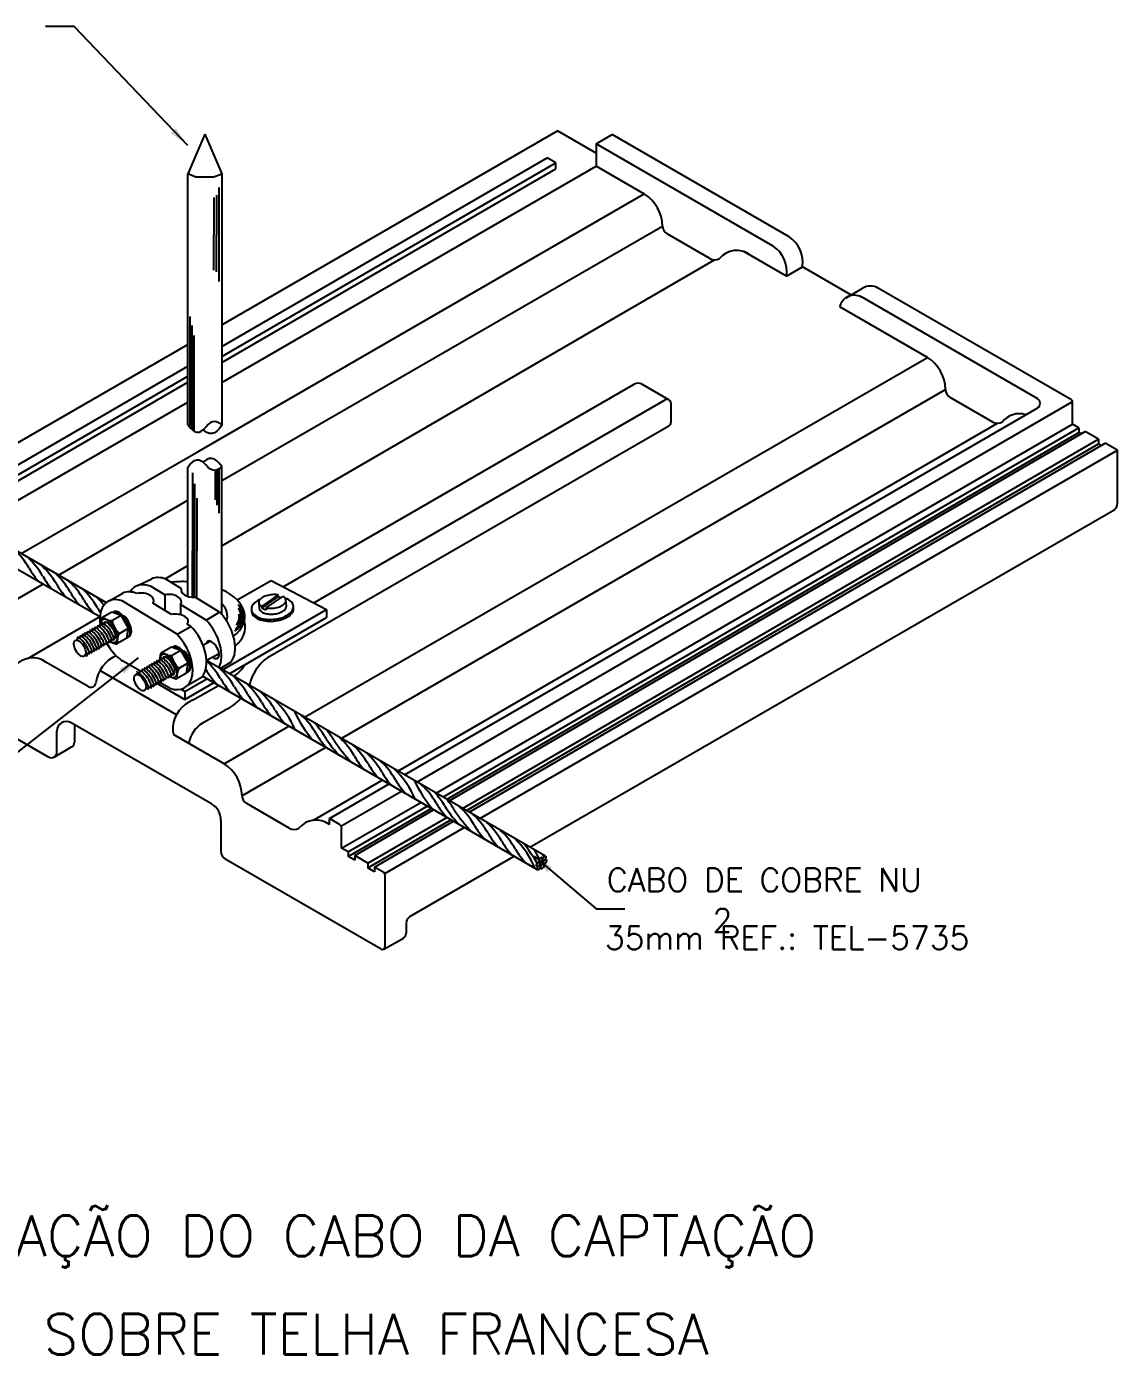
# Model space of a CAD drawing. Header units: millimetres. Extents: x -5921.7 to -5906.2, y -4667.6 to -4655.7.
# Drawn here: x -5915.68 to -5906.23, y -4667.61 to -4656.11 of the extents above; entities that cross this region are included whole.
import ezdxf
from ezdxf.enums import TextEntityAlignment as Align

# ---------------------------------------------------------------- set-up
doc = ezdxf.new("R2010")
doc.units = ezdxf.units.MM
doc.header["$LTSCALE"] = 10
doc.layers.add('Termotécnica', color=7, linetype='Continuous')
doc.styles.add('r140', font='romans.shx')
doc.styles.add('r80', font='romans.shx')

msp = doc.modelspace()

# ---------------------------------------------------------------- linework, layer by layer
at = {"layer": 'Termotécnica', "color": 2}
for p, q in [((-5915.263, -4656.115), (-5915.513, -4656.115)), ((-5914.279, -4657.144), (-5915.263, -4656.115)), ((-5914.133, -4657.045), (-5914.28, -4657.39)), ((-5914.133, -4657.045), (-5913.985, -4657.389)), ((-5913.985, -4658.695), (-5911.081, -4657.018)), ((-5910.744, -4657.212), (-5911.081, -4657.018)), ((-5913.985, -4658.884), (-5911.17, -4657.251)), ((-5913.985, -4658.971), (-5911.095, -4657.294)), ((-5913.985, -4659.194), (-5910.744, -4657.323)), ((-5911.095, -4657.294), (-5911.17, -4657.251)), ((-5911.095, -4657.345), (-5911.095, -4657.294)), ((-5910.326, -4657.565), (-5910.744, -4657.323)), ((-5914.28, -4659.558), (-5914.28, -4657.39)), ((-5914.211, -4657.417), (-5914.28, -4657.39)), ((-5914.063, -4657.417), (-5914.211, -4657.417)), ((-5914.063, -4657.417), (-5913.985, -4657.389)), ((-5913.986, -4657.389), (-5913.986, -4657.387)), ((-5913.985, -4657.389), (-5913.986, -4659.566)), ((-5913.985, -4659.022), (-5911.095, -4657.345)), ((-5914.184, -4659.789), (-5910.329, -4657.563)), ((-5913.98, -4660.041), (-5910.17, -4657.842)), ((-5909.761, -4658.123), (-5910.129, -4657.91)), ((-5909.098, -4658.274), (-5909.466, -4658.061)), ((-5913.985, -4660.609), (-5909.72, -4658.134)), ((-5907.877, -4658.978), (-5908.637, -4658.54)), ((-5916.133, -4659.935), (-5914.28, -4658.865)), ((-5913.269, -4662.091), (-5907.877, -4658.978)), ((-5916.221, -4660.267), (-5914.28, -4659.141)), ((-5916.168, -4660.15), (-5914.28, -4659.055)), ((-5916.221, -4660.318), (-5914.28, -4659.193)), ((-5912.951, -4662.275), (-5907.722, -4659.255)), ((-5916.109, -4660.42), (-5914.28, -4659.364)), ((-5907.312, -4659.537), (-5907.681, -4659.324)), ((-5912.461, -4662.558), (-5907.272, -4659.548)), ((-5912.073, -4662.782), (-5906.567, -4659.588)), ((-5912.017, -4662.814), (-5906.511, -4659.62)), ((-5906.567, -4659.588), (-5906.623, -4659.555)), ((-5906.567, -4659.588), (-5906.567, -4659.628)), ((-5906.396, -4659.686), (-5906.511, -4659.62)), ((-5911.902, -4662.88), (-5906.396, -4659.686)), ((-5911.845, -4662.913), (-5906.339, -4659.719)), ((-5906.545, -4659.64), (-5906.567, -4659.628)), ((-5906.396, -4659.686), (-5906.396, -4659.726)), ((-5906.374, -4659.739), (-5906.396, -4659.726)), ((-5906.233, -4659.781), (-5906.339, -4659.719)), ((-5915.721, -4660.676), (-5914.184, -4659.789)), ((-5911.752, -4662.967), (-5906.233, -4659.781)), ((-5906.233, -4660.243), (-5906.233, -4659.781)), ((-5914.28, -4661.044), (-5914.28, -4659.929)), ((-5913.985, -4661.203), (-5913.985, -4659.923)), ((-5915.4, -4660.861), (-5914.28, -4660.214)), ((-5911.319, -4663.217), (-5906.255, -4660.293)), ((-5914.984, -4661.101), (-5915.847, -4660.603)), ((-5915.041, -4661.224), (-5915.944, -4660.703)), ((-5914.477, -4660.894), (-5914.28, -4660.779)), ((-5916.259, -4661.357), (-5915.535, -4660.939)), ((-5913.852, -4661.077), (-5913.559, -4660.908)), ((-5913.559, -4660.908), (-5913.078, -4661.16)), ((-5913.666, -4661.099), (-5913.662, -4661.149)), ((-5913.639, -4661.133), (-5913.496, -4661.033)), ((-5913.638, -4661.147), (-5913.494, -4661.048)), ((-5913.601, -4661.146), (-5913.457, -4661.047)), ((-5913.494, -4661.048), (-5913.472, -4661.057)), ((-5913.426, -4661.13), (-5913.431, -4661.08)), ((-5915.665, -4661.583), (-5915.044, -4661.223)), ((-5915.023, -4661.229), (-5914.937, -4661.18)), ((-5914.937, -4661.18), (-5914.856, -4661.208)), ((-5914.936, -4661.255), (-5914.856, -4661.208)), ((-5914.792, -4661.321), (-5914.856, -4661.208)), ((-5914.837, -4661.218), (-5914.847, -4661.224)), ((-5914.837, -4661.218), (-5914.845, -4661.229)), ((-5914.837, -4661.222), (-5914.843, -4661.231)), ((-5914.826, -4661.216), (-5914.837, -4661.222)), ((-5913.98, -4661.681), (-5913.078, -4661.16)), ((-5913.921, -4661.715), (-5913.078, -4661.228)), ((-5913.639, -4661.133), (-5913.638, -4661.147)), ((-5913.638, -4661.147), (-5913.6, -4661.161)), ((-5913.601, -4661.146), (-5913.6, -4661.161)), ((-5913.599, -4661.145), (-5913.598, -4661.155)), ((-5913.078, -4661.16), (-5913.078, -4661.228)), ((-5915.13, -4661.343), (-5915.128, -4661.36)), ((-5915.109, -4661.33), (-5915.107, -4661.348)), ((-5915.088, -4661.318), (-5915.086, -4661.335)), ((-5915.065, -4661.305), (-5915.063, -4661.322)), ((-5915.044, -4661.293), (-5915.042, -4661.312)), ((-5915.039, -4661.29), (-5915.029, -4661.238)), ((-5915.023, -4661.28), (-5915.02, -4661.3)), ((-5915.001, -4661.27), (-5914.999, -4661.287)), ((-5915.001, -4661.27), (-5914.999, -4661.287)), ((-5914.871, -4661.366), (-5914.792, -4661.321)), ((-5914.808, -4661.405), (-5914.792, -4661.321)), ((-5915.239, -4661.403), (-5915.236, -4661.425)), ((-5915.215, -4661.391), (-5915.213, -4661.409)), ((-5915.194, -4661.379), (-5915.191, -4661.397)), ((-5915.173, -4661.367), (-5915.17, -4661.385)), ((-5915.152, -4661.355), (-5915.15, -4661.373)), ((-5914.988, -4661.462), (-5915.007, -4661.451)), ((-5914.965, -4661.449), (-5914.984, -4661.438)), ((-5914.943, -4661.437), (-5914.963, -4661.426)), ((-5914.961, -4661.435), (-5914.904, -4661.455)), ((-5914.922, -4661.425), (-5914.941, -4661.414)), ((-5914.911, -4661.407), (-5914.92, -4661.402)), ((-5914.911, -4661.407), (-5914.92, -4661.402)), ((-5914.893, -4661.454), (-5914.808, -4661.405)), ((-5914.15, -4661.468), (-5914.085, -4661.434)), ((-5915.155, -4661.564), (-5915.169, -4661.555)), ((-5915.137, -4661.547), (-5915.156, -4661.536)), ((-5915.114, -4661.536), (-5915.134, -4661.525)), ((-5915.093, -4661.524), (-5915.112, -4661.513)), ((-5915.072, -4661.512), (-5915.091, -4661.501)), ((-5915.051, -4661.499), (-5915.07, -4661.489)), ((-5915.03, -4661.487), (-5915.049, -4661.476)), ((-5915.008, -4661.475), (-5915.028, -4661.464)), ((-5914.523, -4661.592), (-5914.513, -4661.54)), ((-5914.507, -4661.531), (-5914.422, -4661.482)), ((-5914.486, -4661.572), (-5914.483, -4661.589)), ((-5914.422, -4661.482), (-5914.341, -4661.51)), ((-5914.42, -4661.557), (-5914.341, -4661.51)), ((-5914.276, -4661.622), (-5914.341, -4661.51)), ((-5914.321, -4661.52), (-5914.332, -4661.526)), ((-5914.321, -4661.52), (-5914.329, -4661.531)), ((-5914.321, -4661.524), (-5914.328, -4661.533)), ((-5914.311, -4661.518), (-5914.321, -4661.524)), ((-5914.118, -4661.599), (-5914.009, -4661.541)), ((-5915.487, -4662.436), (-5916.809, -4661.673)), ((-5914.71, -4661.577), (-5916.555, -4663.018)), ((-5915.141, -4661.826), (-5915.508, -4661.614)), ((-5914.678, -4661.681), (-5914.676, -4661.699)), ((-5914.657, -4661.669), (-5914.655, -4661.686)), ((-5914.636, -4661.657), (-5914.634, -4661.674)), ((-5914.615, -4661.645), (-5914.613, -4661.662)), ((-5914.593, -4661.632), (-5914.591, -4661.65)), ((-5914.573, -4661.62), (-5914.571, -4661.637)), ((-5914.55, -4661.607), (-5914.548, -4661.624)), ((-5914.528, -4661.595), (-5914.526, -4661.614)), ((-5914.507, -4661.582), (-5914.505, -4661.601)), ((-5914.355, -4661.668), (-5914.276, -4661.622)), ((-5914.292, -4661.707), (-5914.276, -4661.622)), ((-5911.184, -4663.295), (-5914.118, -4661.601)), ((-5914.723, -4661.706), (-5914.721, -4661.723)), ((-5914.699, -4661.693), (-5914.697, -4661.711)), ((-5914.556, -4661.814), (-5914.576, -4661.803)), ((-5914.536, -4661.801), (-5914.555, -4661.791)), ((-5914.554, -4661.794), (-5914.306, -4661.937)), ((-5914.514, -4661.789), (-5914.533, -4661.778)), ((-5914.493, -4661.777), (-5914.512, -4661.766)), ((-5914.472, -4661.764), (-5914.491, -4661.753)), ((-5914.449, -4661.751), (-5914.468, -4661.74)), ((-5914.428, -4661.739), (-5914.447, -4661.728)), ((-5914.445, -4661.737), (-5914.388, -4661.757)), ((-5914.406, -4661.727), (-5914.426, -4661.716)), ((-5914.395, -4661.709), (-5914.404, -4661.703)), ((-5914.377, -4661.756), (-5914.292, -4661.707)), ((-5914.306, -4661.869), (-5914.115, -4661.759)), ((-5914.306, -4661.937), (-5914.056, -4661.793)), ((-5911.252, -4663.412), (-5914.153, -4661.737)), ((-5914.622, -4661.85), (-5914.641, -4661.839)), ((-5914.599, -4661.838), (-5914.618, -4661.827)), ((-5914.577, -4661.826), (-5914.597, -4661.815)), ((-5914.306, -4661.869), (-5914.339, -4661.849)), ((-5914.306, -4661.869), (-5914.306, -4661.937)), ((-5914.075, -4662.841), (-5915.29, -4662.14)), ((-5915.413, -4662.393), (-5915.413, -4662.211)), ((-5915.261, -4662.156), (-5915.261, -4662.306)), ((-5913.966, -4662.494), (-5914.388, -4662.251)), ((-5913.966, -4662.494), (-5913.404, -4662.169)), ((-5915.438, -4662.436), (-5915.286, -4662.348)), ((-5913.811, -4662.771), (-5913.087, -4662.353)), ((-5913.192, -4662.982), (-5912.596, -4662.636)), ((-5913.401, -4663.052), (-5913.77, -4662.839)), ((-5912.892, -4663.256), (-5912.208, -4662.86)), ((-5912.835, -4663.289), (-5912.152, -4662.893)), ((-5913.993, -4662.983), (-5913.993, -4663.251)), ((-5912.721, -4663.355), (-5912.037, -4662.959)), ((-5912.664, -4663.388), (-5911.98, -4662.991)), ((-5912.575, -4663.443), (-5911.887, -4663.045)), ((-5912.892, -4663.256), (-5912.948, -4663.224)), ((-5912.892, -4663.256), (-5912.892, -4663.297)), ((-5912.835, -4663.329), (-5912.892, -4663.297)), ((-5912.835, -4663.289), (-5912.835, -4663.329)), ((-5912.721, -4663.355), (-5912.835, -4663.289)), ((-5912.357, -4663.817), (-5911.454, -4663.295)), ((-5911.281, -4663.293), (-5910.746, -4663.749)), ((-5912.606, -4664.099), (-5913.952, -4663.322)), ((-5912.721, -4663.355), (-5912.721, -4663.395)), ((-5912.664, -4663.428), (-5912.721, -4663.395)), ((-5912.583, -4663.435), (-5912.664, -4663.388)), ((-5912.664, -4663.388), (-5912.664, -4663.428)), ((-5912.572, -4664.08), (-5912.572, -4663.454)), ((-5910.746, -4663.749), (-5910.496, -4663.749)), ((-5912.39, -4663.873), (-5912.39, -4663.961)), ((-5912.583, -4664.099), (-5912.414, -4664.003))]:
    msp.add_line(p, q, dxfattribs=at)
at = {"layer": 'Termotécnica', "color": 3}
for p, q in [((-5910.744, -4657.13), (-5910.606, -4657.05)), ((-5909.074, -4657.934), (-5910.606, -4657.05)), ((-5910.744, -4657.13), (-5910.744, -4657.323)), ((-5909.213, -4658.014), (-5910.744, -4657.13)), ((-5909.098, -4658.274), (-5908.96, -4658.194)), ((-5908.539, -4658.437), (-5908.96, -4658.194)), ((-5908.581, -4658.461), (-5908.442, -4658.381)), ((-5906.923, -4659.336), (-5908.448, -4658.455)), ((-5906.629, -4659.346), (-5908.31, -4658.376)), ((-5913.453, -4660.964), (-5910.415, -4659.209)), ((-5910.115, -4659.345), (-5910.349, -4659.209)), ((-5913.19, -4661.101), (-5910.148, -4659.345)), ((-5912.296, -4662.653), (-5906.629, -4659.365)), ((-5910.098, -4659.373), (-5910.098, -4659.542)), ((-5906.623, -4659.556), (-5906.623, -4659.356)), ((-5912.403, -4662.591), (-5906.923, -4659.413)), ((-5913.589, -4661.576), (-5910.115, -4659.571)), ((-5912.129, -4662.749), (-5906.623, -4659.556)), ((-5914.715, -4660.952), (-5914.592, -4660.893)), ((-5914.48, -4661.032), (-5914.598, -4660.96)), ((-5914.337, -4660.977), (-5914.469, -4660.896)), ((-5914.337, -4660.977), (-5914.337, -4661)), ((-5914.961, -4661.085), (-5914.843, -4661.017)), ((-5914.373, -4661.374), (-5914.849, -4661.084)), ((-5914.422, -4661.202), (-5914.582, -4661.105)), ((-5914.48, -4661.032), (-5914.48, -4661.167)), ((-5914.122, -4661.251), (-5914.343, -4661.116)), ((-5914.343, -4661.116), (-5914.343, -4661.205)), ((-5914.004, -4661.183), (-5914.217, -4661.052)), ((-5914.122, -4661.251), (-5914.004, -4661.183)), ((-5915.043, -4661.311), (-5915.042, -4661.308)), ((-5914.373, -4661.374), (-5914.253, -4661.305)), ((-5914.253, -4661.305), (-5914.284, -4661.287)), ((-5914.378, -4662.071), (-5915.04, -4661.688)), ((-5914.695, -4661.691), (-5914.852, -4661.602)), ((-5914.527, -4661.613), (-5914.527, -4661.61)), ((-5914, -4661.669), (-5913.906, -4661.614)), ((-5914.436, -4661.84), (-5914.532, -4661.785)), ((-5914.277, -4661.81), (-5914.156, -4661.741)), ((-5914.238, -4661.945), (-5914.015, -4661.816)), ((-5914.154, -4662.142), (-5913.959, -4662.029)), ((-5914.41, -4662.171), (-5914.41, -4662.212)), ((-5913.054, -4662.969), (-5912.538, -4662.669)), ((-5912.954, -4663.034), (-5912.431, -4662.731)), ((-5912.948, -4663.224), (-5912.264, -4662.828)), ((-5913.054, -4663.02), (-5913.054, -4662.969)), ((-5912.97, -4663.018), (-5913.054, -4662.969)), ((-5912.948, -4663.224), (-5912.948, -4663.056))]:
    msp.add_line(p, q, dxfattribs=at)
at = {"layer": 'Termotécnica', "color": 1}
for p, q in [((-5914.008, -4657.914), (-5914.008, -4657.508)), ((-5914.054, -4657.594), (-5914.054, -4657.916)), ((-5914.031, -4657.574), (-5914.031, -4657.916)), ((-5914.054, -4658.222), (-5914.054, -4657.916)), ((-5914.031, -4658.236), (-5914.031, -4657.916)), ((-5914.008, -4658.32), (-5914.008, -4657.914)), ((-5914.263, -4658.623), (-5914.263, -4659.574)), ((-5914.244, -4658.703), (-5914.244, -4659.594)), ((-5914.224, -4659.608), (-5914.224, -4658.789)), ((-5912.039, -4662.802), (-5906.567, -4659.628)), ((-5911.867, -4662.9), (-5906.396, -4659.726)), ((-5914.043, -4659.956), (-5914.043, -4660.209)), ((-5914.025, -4660.257), (-5914.025, -4659.951)), ((-5914.007, -4660.325), (-5914.007, -4659.941)), ((-5914.239, -4659.977), (-5914.239, -4660.652)), ((-5914.221, -4660.071), (-5914.221, -4660.652)), ((-5914.202, -4660.197), (-5914.202, -4660.652)), ((-5914.239, -4661.053), (-5914.239, -4660.652)), ((-5914.221, -4661.052), (-5914.221, -4660.652)), ((-5914.202, -4661.061), (-5914.202, -4660.652)), ((-5912.892, -4663.297), (-5912.174, -4662.88)), ((-5912.721, -4663.395), (-5912.002, -4662.979))]:
    msp.add_line(p, q, dxfattribs=at)
at = {"layer": 'Termotécnica', "color": 2}
for points in [[(-5914.28, -4659.559), (-5914.26, -4659.586), (-5914.24, -4659.606), (-5914.221, -4659.619), (-5914.201, -4659.625), (-5914.182, -4659.625), (-5914.163, -4659.617), (-5914.144, -4659.603), (-5914.125, -4659.582)], [(-5913.986, -4659.566), (-5914.007, -4659.595), (-5914.029, -4659.616), (-5914.05, -4659.63), (-5914.072, -4659.637), (-5914.093, -4659.636), (-5914.114, -4659.628), (-5914.135, -4659.612), (-5914.143, -4659.602)], [(-5913.986, -4659.566), (-5913.998, -4659.554), (-5914.019, -4659.54), (-5914.041, -4659.533), (-5914.062, -4659.534), (-5914.083, -4659.542), (-5914.104, -4659.558), (-5914.125, -4659.582)], [(-5913.986, -4659.923), (-5914.007, -4659.894), (-5914.029, -4659.872), (-5914.05, -4659.858), (-5914.072, -4659.852), (-5914.093, -4659.853), (-5914.114, -4659.861), (-5914.135, -4659.877), (-5914.143, -4659.886)], [(-5914.28, -4659.929), (-5914.26, -4659.903), (-5914.24, -4659.883), (-5914.221, -4659.87), (-5914.201, -4659.864), (-5914.182, -4659.864), (-5914.163, -4659.872), (-5914.144, -4659.886), (-5914.125, -4659.907)], [(-5913.986, -4659.923), (-5913.998, -4659.935), (-5914.019, -4659.949), (-5914.041, -4659.956), (-5914.062, -4659.955), (-5914.083, -4659.946), (-5914.104, -4659.93), (-5914.125, -4659.907)]]:
    msp.add_lwpolyline(points, dxfattribs=at)
for points in [[(-5913.656, -4661.073, 0.16143), (-5913.72, -4661.125, 0.163967), (-5913.729, -4661.16, 0.163967), (-5913.714, -4661.194, 0.105865), (-5913.67, -4661.226, 0.069333), (-5913.613, -4661.242, 0.055541), (-5913.539, -4661.244, 0.055541), (-5913.466, -4661.23, 0.069333), (-5913.413, -4661.205, 0.105865), (-5913.374, -4661.165, 0.163967), (-5913.366, -4661.13, 0.163967)], [(-5913.496, -4661.033, 0.016409), (-5913.505, -4661.032, 0.051099), (-5913.553, -4661.031, 0.051099), (-5913.6, -4661.04, 0.064948), (-5913.635, -4661.055, 0.104203), (-5913.66, -4661.079, 0.174705), (-5913.666, -4661.099, 0.174705), (-5913.657, -4661.119, 0.06738), (-5913.639, -4661.133, 0.064948)], [(-5913.601, -4661.146, 0.016409), (-5913.591, -4661.147, 0.051099), (-5913.543, -4661.148, 0.051099), (-5913.496, -4661.14, 0.064948), (-5913.462, -4661.124, 0.104203), (-5913.436, -4661.1, 0.492299), (-5913.457, -4661.047, 0.174705)], [(-5913.366, -4661.13, 0.163967), (-5913.38, -4661.097, 0.134419), (-5913.438, -4661.06)], [(-5913.727, -4661.177, 0.163967), (-5913.713, -4661.21, 0.105865), (-5913.668, -4661.242, 0.069333), (-5913.611, -4661.258, 0.055541), (-5913.538, -4661.261, 0.055541), (-5913.465, -4661.246, 0.069333), (-5913.412, -4661.221, 0.105865), (-5913.373, -4661.182, 0.163967), (-5913.364, -4661.147, 0.163967)], [(-5913.662, -4661.149, 0.174705), (-5913.653, -4661.169, 0.104203), (-5913.624, -4661.188, 0.064948), (-5913.587, -4661.198, 0.051099), (-5913.539, -4661.199, 0.051099), (-5913.492, -4661.19, 0.064948), (-5913.457, -4661.174, 0.104203), (-5913.432, -4661.151, 0.174705), (-5913.426, -4661.13, 0.174705)]]:
    msp.add_lwpolyline(points, format="xyb", dxfattribs=at)
for centre, radius, start, end in [((-5910.511, -4657.851), 0.341, 1.5588, 57.0767), ((-5910.088, -4657.839), 0.082, 181.5588, 240), ((-5909.72, -4658.052), 0.082, 240, 301.4121), ((-5909.53, -4658.242), 0.19, 52.496, 140.9325), ((-5908.062, -4659.264), 0.341, 1.5588, 57.0767), ((-5907.64, -4659.253), 0.082, 181.5588, 240), ((-5907.081, -4659.655), 0.19, 73.7462, 140.9325), ((-5907.271, -4659.466), 0.082, 240, 301.4121), ((-5906.298, -4660.243), 0.0656, 300, 360), ((-5915.016, -4661.241), 0.013, 120, 169.1154), ((-5914.946, -4661.155), 0.1, 225.499, 276.1892), ((-5914.764, -4661.23), 0.173, 187.9752, 232.0031), ((-5914.899, -4661.443), 0.013, 250.8835, 300), ((-5914.79, -4661.425), 0.1, 143.8935, 194.4182), ((-5914.5, -4661.543), 0.013, 120, 169.1154), ((-5914.431, -4661.457), 0.1, 225.499, 276.1892), ((-5914.249, -4661.532), 0.173, 187.9752, 232.0031), ((-5915.623, -4661.78), 0.202, 55.2022, 135.0799), ((-5914.274, -4661.727), 0.1, 143.8935, 194.4182), ((-5914.384, -4661.745), 0.013, 250.8835, 300), ((-5915.331, -4662.211), 0.082, 60, 180), ((-5915.31, -4662.306), 0.0492, 300, 360), ((-5915.462, -4662.393), 0.0492, 240, 0), ((-5914.151, -4662.78), 0.341, 1.5588, 57.0767), ((-5913.729, -4662.768), 0.082, 181.5588, 240), ((-5914.157, -4662.983), 0.164, 0, 60), ((-5913.36, -4662.981), 0.082, 240, 301.4121), ((-5913.17, -4663.171), 0.19, 52.496, 140.9325), ((-5913.911, -4663.251), 0.082, 180, 240), ((-5912.595, -4663.454), 0.0222, 0, 60), ((-5912.324, -4663.873), 0.0656, 120, 180), ((-5912.439, -4663.961), 0.0492, 300, 0), ((-5912.595, -4664.08), 0.0222, 240, 0)]:
    msp.add_arc(centre, radius, start, end, dxfattribs=at)
at = {"layer": 'Termotécnica', "color": 3}
for centre, radius, start, end in [((-5909.356, -4658.233), 0.261, 350.9324, 56.7441), ((-5909.218, -4658.153), 0.261, 350.9324, 56.7441), ((-5908.51, -4658.57), 0.13, 61.7737, 166.6029), ((-5908.371, -4658.49), 0.13, 58.2263, 123.0412), ((-5910.382, -4659.266), 0.0656, 60, 120), ((-5910.131, -4659.373), 0.0328, 0, 120), ((-5906.946, -4659.374), 0.0444, 300.1178, 60), ((-5906.634, -4659.356), 0.0111, 300.1178, 60), ((-5910.131, -4659.542), 0.0328, 300, 360), ((-5914.784, -4661.829), 0.293, 113.0548, 172.8927), ((-5913.367, -4661.895), 0.388, 124.841, 168.1144), ((-5914.113, -4661.424), 0.391, 306.5853, 327.2562), ((-5915.119, -4661.788), 0.0444, 240, 353.0801), ((-5914.131, -4662.204), 0.281, 112.3823, 173.0801), ((-5914.113, -4661.669), 0.391, 293.2644, 318.4125), ((-5914.012, -4662.365), 0.264, 122.4678, 169.6357), ((-5914.365, -4662.212), 0.0444, 180, 240), ((-5912.992, -4663.056), 0.0444, 0, 60)]:
    msp.add_arc(centre, radius, start, end, dxfattribs=at)
at = {"layer": 'Termotécnica', "color": 1}
for centre, radius, start, end in [((-5916.263, -4661.155), 0.704, 30.1369, 47.0391), ((-5916.145, -4661.223), 0.704, 30.1369, 47.0391), ((-5915.059, -4660.46), 0.686, 209.8733, 222.1597), ((-5916.026, -4661.292), 0.704, 30.1369, 47.0391), ((-5914.941, -4660.528), 0.686, 209.8733, 222.1597), ((-5915.908, -4661.36), 0.704, 30.1369, 47.0391), ((-5914.822, -4660.596), 0.686, 209.8733, 222.1597), ((-5915.789, -4661.429), 0.704, 30.1369, 47.0391), ((-5915.671, -4661.497), 0.704, 30.1369, 47.0391), ((-5914.704, -4660.665), 0.686, 209.8733, 222.1597), ((-5914.585, -4660.733), 0.686, 209.8733, 222.1597), ((-5915.552, -4661.565), 0.704, 38.9751, 47.0391), ((-5914.467, -4660.802), 0.686, 209.8733, 213.9911), ((-5913.951, -4661.221), 0.148, 302.245, 43.4649), ((-5913.958, -4661.223), 0.14, 310.5713, 32.3127), ((-5913.956, -4661.22), 0.122, 322.349, 9.5785), ((-5913.345, -4661.208), 0.909, 210.9574, 221.405), ((-5914.605, -4662.113), 0.704, 30.1369, 46.36), ((-5914.486, -4662.181), 0.704, 30.1369, 47.0391), ((-5913.4, -4661.417), 0.686, 209.8733, 222.1597), ((-5914.368, -4662.249), 0.704, 30.1369, 47.0391), ((-5914.249, -4662.318), 0.704, 30.1369, 47.0391), ((-5913.282, -4661.486), 0.686, 209.8733, 222.1597), ((-5913.164, -4661.554), 0.686, 209.8733, 222.1597), ((-5914.131, -4662.386), 0.704, 30.1369, 47.0391), ((-5913.045, -4661.622), 0.686, 209.8733, 222.1597), ((-5914.052, -4662.492), 0.759, 22.6603, 46.7351), ((-5912.927, -4661.691), 0.686, 209.8733, 222.1597), ((-5912.195, -4661.464), 1.299, 206.3109, 219.4257), ((-5913.775, -4662.591), 0.704, 30.1369, 47.0391), ((-5913.99, -4662.813), 1.053, 31.9056, 39.3926), ((-5912.571, -4661.896), 0.686, 209.8733, 222.1597), ((-5912.21, -4661.706), 1.043, 211.8283, 223.1123), ((-5914.104, -4662.992), 1.296, 32.6958, 37.4572), ((-5913.447, -4662.781), 0.704, 30.1369, 47.0391), ((-5912.124, -4661.741), 1.045, 211.7897, 225.2897), ((-5913.328, -4662.849), 0.704, 30.1369, 47.0391), ((-5912.243, -4662.086), 0.686, 209.8733, 222.1597), ((-5913.21, -4662.918), 0.704, 30.1369, 47.0391), ((-5912.124, -4662.154), 0.686, 209.8733, 222.1597), ((-5913.091, -4662.986), 0.704, 30.1369, 47.0391), ((-5912.006, -4662.223), 0.686, 209.8733, 222.1597), ((-5913.013, -4663.092), 0.759, 22.6603, 46.7351), ((-5911.887, -4662.291), 0.686, 209.8733, 222.1597), ((-5911.156, -4662.064), 1.299, 206.3109, 219.4257), ((-5912.736, -4663.191), 0.704, 30.1369, 47.0391), ((-5912.951, -4663.413), 1.053, 31.9056, 39.3926), ((-5911.532, -4662.496), 0.686, 209.8733, 222.1597), ((-5913.064, -4663.592), 1.296, 32.6958, 37.4572), ((-5911.171, -4662.306), 1.043, 211.8283, 223.1123), ((-5911.085, -4662.341), 1.045, 211.7897, 225.2897), ((-5912.407, -4663.381), 0.704, 30.1369, 47.0391), ((-5912.289, -4663.449), 0.704, 30.1369, 47.0391), ((-5911.203, -4662.686), 0.686, 209.8733, 222.1597), ((-5912.17, -4663.518), 0.704, 30.1369, 47.0391), ((-5911.085, -4662.754), 0.686, 209.8733, 222.1597), ((-5912.052, -4663.586), 0.704, 30.1369, 47.0391), ((-5910.966, -4662.823), 0.686, 209.8733, 222.1597), ((-5911.973, -4663.692), 0.759, 22.6603, 46.7351), ((-5910.848, -4662.891), 0.686, 209.8733, 222.1597), ((-5912.531, -4664.096), 1.475, 30.1517, 38.0091), ((-5910.116, -4662.664), 1.299, 206.3109, 210.4035), ((-5911.696, -4663.791), 0.704, 44.6177, 47.0391)]:
    msp.add_arc(centre, radius, start, end, dxfattribs=at)
at = {"layer": 'Termotécnica', "color": 3}
for centre, major_axis, ratio, start_param, end_param in [((-5914.444, -4661.172), (-0.158, 0.273), 0.605501, 5.629153, 6.232392), ((-5914.695, -4661.296), (-0.158, 0.273), 0.605501, 5.629153, 6.232392), ((-5914.575, -4661.234), (-0.158, 0.273), 0.605501, -0.664133, 0.332009), ((-5914.228, -4660.989), (0.11, 0), 0.577432, 2.955769, 4.811213), ((-5914.813, -4661.363), (-0.158, 0.273), 0.605501, -0.604308, 0.9711), ((-5914.685, -4661.081), (0.111, 0), 0.574214, -0.374865, 1.880599), ((-5914.446, -4661.092), (0.111, 0), 0.574214, -0.374865, 1.880599), ((-5914.387, -4661.263), (0.111, 0), 0.574214, -0.381448, 1.890784), ((-5914.096, -4661.373), (-0.156, 0.271), 0.605501, 3.495303, 5.102823), ((-5914.344, -4661.497), (-0.156, 0.271), 0.605501, 3.35761, 5.106987), ((-5914.214, -4661.441), (-0.156, 0.271), 0.605501, 3.495303, 5.102823), ((-5914.812, -4661.363), (-0.158, 0.273), 0.605501, 1.532907, 2.225913), ((-5914.464, -4661.566), (-0.156, 0.271), 0.605501, 2.505509, 5.107301), ((-5914.065, -4661.508), (0.0423, -0.0732), 0.500279, -0.873772, 3.603659), ((-5914.094, -4661.37), (-0.156, 0.271), 0.605501, 3.35761, 3.487645)]:
    msp.add_ellipse(centre, major_axis=major_axis, ratio=ratio, start_param=start_param, end_param=end_param, dxfattribs=at)
at = {"layer": 'Termotécnica', "color": 2}
for centre, major_axis, ratio, start_param, end_param in [((-5914.307, -4661.212), (-0.52, 0.013), 0.564445, 4.673894, 4.950388), ((-5914.305, -4661.213), (0.519, -0.013), 0.564918, -0.60791, 0.91825), ((-5914.32, -4661.209), (-0.383, 0.009), 0.564445, 2.957665, 3.659733), ((-5914.865, -4661.296), (0.065, -0.111), 0.440757, 2.248719, 3.09752), ((-5914.854, -4661.29), (0.065, -0.111), 0.440757, 2.002135, 3.259858), ((-5914.86, -4661.294), (0.062, -0.106), 0.499695, -0.15281, 1.988441), ((-5914.85, -4661.288), (0.062, -0.106), 0.499695, 6.179029, 8.271564), ((-5914.962, -4661.344), (0.0563, -0.0975), 0.500279, 5.434968, 10.155107), ((-5914.962, -4661.344), (0.0423, -0.0732), 0.500279, 0.054577, 3.421654), ((-5914.303, -4661.306), (-0.52, 0.013), 0.564445, 2.571845, 3.323233), ((-5914.447, -4661.646), (0.0563, -0.0975), 0.500279, 5.434968, 10.155107), ((-5914.447, -4661.646), (0.0423, -0.0732), 0.500279, 0.054577, 3.421654), ((-5914.349, -4661.598), (0.065, -0.111), 0.440757, 2.248719, 3.09752), ((-5914.338, -4661.592), (0.065, -0.111), 0.440757, 2.002135, 3.259858), ((-5914.345, -4661.596), (0.062, -0.106), 0.499695, -0.15281, 1.988441), ((-5914.334, -4661.589), (0.062, -0.106), 0.499695, 6.179029, 8.271564)]:
    msp.add_ellipse(centre, major_axis=major_axis, ratio=ratio, start_param=start_param, end_param=end_param, dxfattribs=at)
at = {"layer": 'Termotécnica', "color": 1}
for centre, major_axis, ratio, start_param, end_param in [((-5915.102, -4661.427), (0.0506, -0.0727), 0.281547, 0, 3.124318), ((-5915.08, -4661.414), (0.0506, -0.0727), 0.281547, 0, 3.124318), ((-5915.059, -4661.402), (0.0506, -0.0727), 0.281547, 0, 3.124318), ((-5915.038, -4661.39), (0.0506, -0.0727), 0.281547, 0, 3.124318), ((-5915.015, -4661.377), (0.0506, -0.0727), 0.281547, 0, 3.124318), ((-5914.994, -4661.364), (0.0506, -0.0727), 0.281547, 0, 3.124318), ((-5914.973, -4661.353), (0.0506, -0.0727), 0.281547, 0, 3.124318), ((-5914.951, -4661.34), (0.0504, -0.0728), 0.279135, 1.113206, 2.629751), ((-5914.951, -4661.34), (0.0504, -0.0728), 0.279135, 1.113206, 2.629751), ((-5915.188, -4661.475), (0.0506, -0.0727), 0.281547, 0, 3.124318), ((-5915.165, -4661.463), (0.0506, -0.0727), 0.281547, 0, 3.124318), ((-5915.144, -4661.451), (0.0506, -0.0727), 0.281547, 0, 3.124318), ((-5915.123, -4661.439), (0.0506, -0.0727), 0.281547, 0, 3.124318), ((-5915.204, -4661.494), (-0.0487, 0.0704), 0.279135, 3.141593, 4.29098), ((-5914.457, -4661.655), (0.0506, -0.0727), 0.281547, 0, 3.124318), ((-5914.436, -4661.641), (0.0504, -0.0728), 0.279135, 1.113206, 2.629751), ((-5914.649, -4661.765), (0.0506, -0.0727), 0.281547, 0, 3.124318), ((-5914.628, -4661.753), (0.0506, -0.0727), 0.281547, 0, 3.124318), ((-5914.607, -4661.741), (0.0506, -0.0727), 0.281547, 0, 3.124318), ((-5914.586, -4661.729), (0.0506, -0.0727), 0.281547, 0, 3.124318), ((-5914.565, -4661.716), (0.0506, -0.0727), 0.281547, 0, 3.124318), ((-5914.543, -4661.704), (0.0506, -0.0727), 0.281547, 0, 3.124318), ((-5914.523, -4661.691), (0.0506, -0.0727), 0.281547, 0, 3.124318), ((-5914.5, -4661.679), (0.0506, -0.0727), 0.281547, 0, 3.124318), ((-5914.478, -4661.666), (0.0506, -0.0727), 0.281547, 0, 3.124318), ((-5914.673, -4661.777), (0.0506, -0.0727), 0.281547, 0, 3.124318)]:
    msp.add_ellipse(centre, major_axis=major_axis, ratio=ratio, start_param=start_param, end_param=end_param, dxfattribs=at)
at = {"layer": 'Termotécnica', "color": 2}
for centre, major_axis, ratio in [((-5915.215, -4661.495), (0.039, -0.0676), 0.500279), ((-5914.693, -4661.792), (0.039, -0.0676), 0.500279), ((-5911.223, -4663.323), (0.0113, 0.0196), 0.509483), ((-5911.196, -4663.314), (0.0113, 0.0196), 0.509483), ((-5911.246, -4663.362), (0.0113, 0.0196), 0.509483), ((-5911.241, -4663.392), (0.0113, 0.0196), 0.509483), ((-5911.218, -4663.353), (0.0113, 0.0196), 0.509483), ((-5911.212, -4663.382), (0.0113, 0.0196), 0.509483), ((-5911.19, -4663.343), (0.0113, 0.0196), 0.509483)]:
    msp.add_ellipse(centre, major_axis=major_axis, ratio=ratio, dxfattribs=at)
for points in [[(-5914.384, -4656.995), (-5914.427, -4657.037), (-5914.279, -4657.144)], [(-5914.868, -4661.67), (-5914.829, -4661.716), (-5914.71, -4661.577)], [(-5911.169, -4663.433), (-5911.129, -4663.388), (-5911.283, -4663.291)]]:
    msp.add_solid(points, dxfattribs=at)

# ---------------------------------------------------------------- texts
at = {"layer": 'Termotécnica', "color": 2, "style": 'r80'}
for s, p in [('CABO DE COBRE NU', (-5910.651, -4663.599)), ('2', (-5909.738, -4663.95)), ('35mm REF.: TEL-5735', (-5910.669, -4664.1))]:
    msp.add_text(s, height=0.2, dxfattribs=at).set_placement(p)
at = {"layer": 'Termotécnica', "color": 5, "style": 'r140'}
for s, p in [('FIXAÇÃO DO CABO DA CAPTAÇÃO', (-5912.649, -4666.859)), ('SOBRE TELHA FRANCESA', (-5912.649, -4667.71))]:
    msp.add_text(s, height=0.35, dxfattribs=at).set_placement(p, align=Align.BOTTOM_CENTER)

doc.saveas('drawing.dxf')
